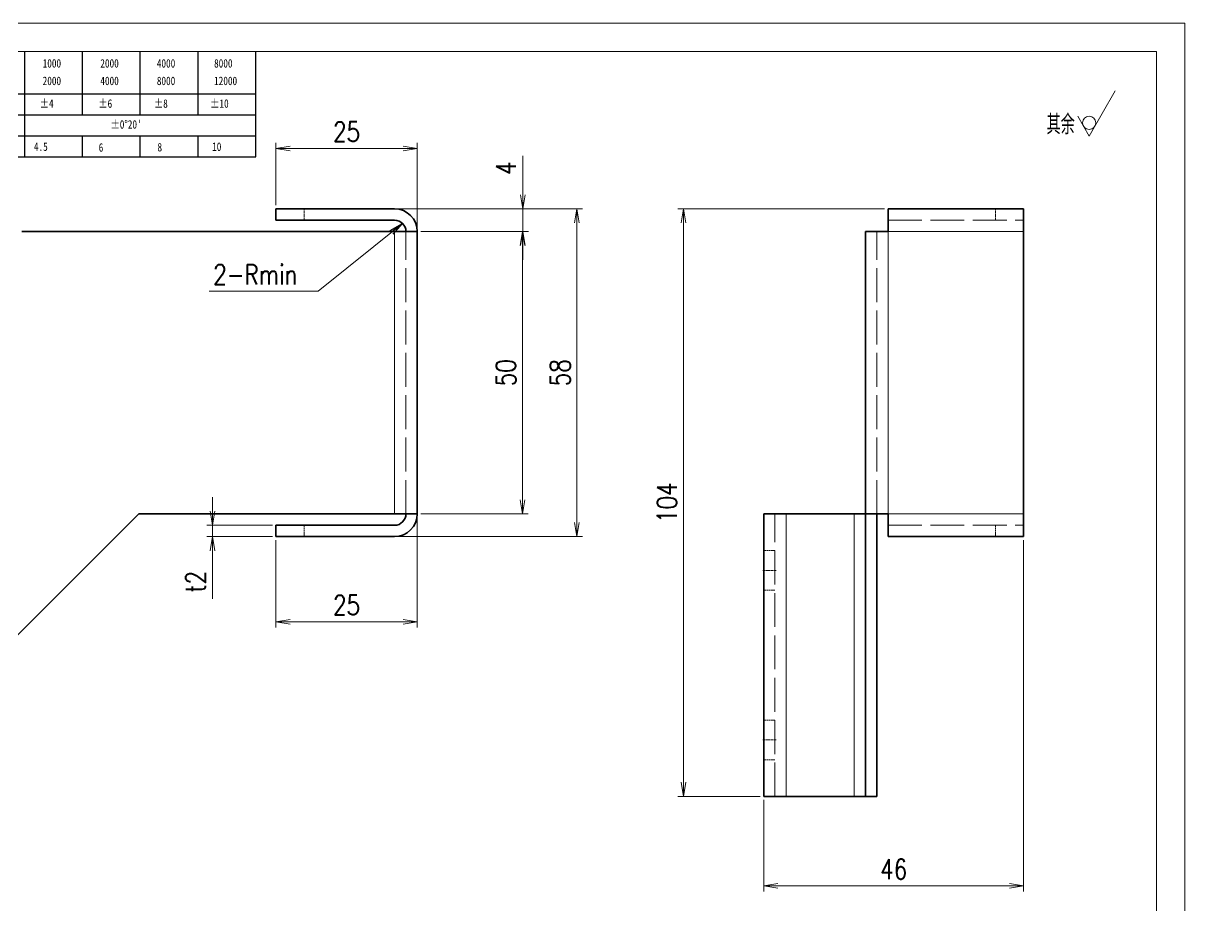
# Model space of a CAD drawing. Header units: millimetres. Extents: x 1333 to 44424, y -42879 to -1037.
# Drawn here: x 39999 to 40204.5, y -2007.3 to -1851.1 of the extents above; entities that cross this region are included whole.
import ezdxf

# ---------------------------------------------------------------- set-up
doc = ezdxf.new("R2010")
doc.units = ezdxf.units.MM
doc.header["$LTSCALE"] = 0.5
for name, pattern in [('AM_ISO02W050x2', [3.75, 3, -0.75]), ('AM_ISO08W050x2', [9, 6, -0.75, 1.5, -0.75]), ('DASHDOT', [18.5, 12, -3, 0.5, -3]), ('DASHED', [15, 12, -3]), ('DOT2', [0.125, 0, -0.125])]:
    doc.linetypes.add(name, pattern=pattern)
for name, color, linetype, lineweight in [('中心线', 2, 'AM_ISO08W050x2', 18), ('图框', 7, 'Continuous', 18), ('标注线', 3, 'Continuous', 18), ('粗实线', 7, 'Continuous', 35), ('虚线', 1, 'AM_ISO02W050x2', 18)]:
    doc.layers.add(name, color=color, linetype=linetype, lineweight=lineweight)
doc.layers.add('图\\M+19E79\\M+195B6\\M+18E9A', color=7, linetype='Continuous')
doc.layers.add('打印-禁用', color=7, linetype='Continuous', lineweight=15, plot=False)
doc.styles.add('DIM', font='romans.shx', dxfattribs={"width": 0.8, "bigfont": 'bigfont.shx'})
doc.styles.add('国标', font='simfang.ttf', dxfattribs={"width": 0.8})
doc.styles.add('机械长仿宋', font='gbenor.shx', dxfattribs={"height": 1, "bigfont": 'gbcbig.shx'})
doc.dimstyles.new('DEH 1-1', dxfattribs={"dimtxt": 3.5, "dimasz": 2.5, "dimexe": 1, "dimexo": 0.625, "dimgap": 1.2, "dimtad": 1, "dimtoh": 1, "dimdsep": 46, "dimtxsty": 'DIM', "dimblk": 'OPEN', "dimcen": 0, "dimclrd": 8, "dimclre": 8, "dimclrt": 2, "dimazin": 2, "dimtfac": 0.5, "dimtmove": 0, "dimatfit": 3, "dimldrblk": 'OPEN', "dimfxl": 0, "dimtolj": 2, "dimlwd": 18, "dimlwe": 18, "dimarcsym": 0})
doc.dimstyles.new('DEH 1-1$0', dxfattribs={"dimtxt": 3.5, "dimasz": 2.5, "dimexe": 1, "dimexo": 0.625, "dimgap": 1.2, "dimtad": 1, "dimzin": 9, "dimdsep": 46, "dimtxsty": 'DIM', "dimblk": 'OPEN', "dimcen": 0, "dimclrd": 8, "dimclre": 8, "dimclrt": 2, "dimazin": 2, "dimtfac": 0.5, "dimtmove": 0, "dimatfit": 3, "dimldrblk": 'OPEN', "dimfxl": 0, "dimtolj": 2, "dimlwd": 18, "dimlwe": 18, "dimarcsym": 0})

# ---------------------------------------------------------------- blocks, each defined once
blk = doc.blocks.new('GZDEH零件A3图框V01版')
at = {"layer": '图\\M+19E79\\M+195B6\\M+18E9A', "color": 9}
for p, q in [((3072.2, -1561.98), (3072.2, -1554.46)), ((3082.42, -1561.98), (3082.42, -1554.46)), ((3092.64, -1561.98), (3092.64, -1554.46)), ((3102.86, -1561.98), (3102.86, -1554.46)), ((3113.09, -1573.08), (3113.09, -1554.46)), ((2996.09, -1561.98), (3113.09, -1561.98)), ((3072.2, -1573.08), (3072.2, -1561.98)), ((3082.42, -1565.68), (3082.42, -1561.98)), ((3092.64, -1565.68), (3092.64, -1561.98)), ((3102.86, -1565.68), (3102.86, -1561.98)), ((2996.09, -1565.68), (3113.09, -1565.68)), ((2996.09, -1569.38), (3113.09, -1569.38)), ((3082.42, -1573.08), (3082.42, -1569.48)), ((3092.64, -1573.08), (3092.64, -1569.38)), ((3102.86, -1573.08), (3102.86, -1569.38)), ((2990.09, -1573.08), (3113.09, -1573.08))]:
    blk.add_line(p, q, dxfattribs=at)
at = {"layer": '图框', "linetype": 'Continuous'}
for p, q in [((3272.49, -1554.46), (2882.49, -1554.46)), ((3272.49, -1832.96), (3272.49, -1554.46))]:
    blk.add_line(p, q, dxfattribs=at)
at = {"layer": '打印-禁用', "linetype": 'Continuous'}
for p, q in [((3277.49, -1549.46), (2857.49, -1549.46)), ((3277.49, -1846.46), (3277.49, -1549.46))]:
    blk.add_line(p, q, dxfattribs=at)
at = {"layer": '图\\M+19E79\\M+195B6\\M+18E9A', "color": 9, "style": '国标', "width": 0.8}
for s, p in [('1000', (3075.36, -1557.31)), ('2000', (3085.57, -1557.31)), ('4000', (3095.57, -1557.31)), ('8000', (3105.7, -1557.31)), ('2000', (3075.36, -1560.41)), ('4000', (3085.57, -1560.41)), ('8000', (3095.57, -1560.41)), ('12000', (3105.7, -1560.41)), ('±4', (3074.85, -1564.42)), ('±6', (3085.22, -1564.42)), ('±8', (3095.06, -1564.42)), ('±10', (3105.02, -1564.42)), ("±0%%D20'", (3087.38, -1568.12)), ('4.5', (3073.82, -1572.05)), ('6', (3085.28, -1572.19)), ('8', (3095.68, -1572.15)), ('10', (3105.36, -1572.06))]:
    blk.add_text(s, height=1.5, dxfattribs=at).set_placement(p)
blk = doc.blocks.new('DEH A3')
at = {"layer": '图框'}
blk.add_blockref('GZDEH零件A3图框V01版', (-2857.49, 1846.46), dxfattribs=at)
blk = doc.blocks.new('FINISHER_NON')
at = {"layer": '标注线'}
for p, q in [((0, 0), (4.62, 8)), ((-2.02, 3.5), (0, 0))]:
    blk.add_line(p, q, dxfattribs=at)
blk.add_circle((0, 2.33), 1.17, dxfattribs=at)
blk = doc.blocks.new('其余不去材料')
at = {"layer": '标注线'}
blk.add_blockref('FINISHER_NON', (0, 0), dxfattribs=at)
at = {"layer": '标注线', "color": 7, "linetype": 'DOT2', "style": '机械长仿宋'}
blk.add_text('其余', height=3.5, dxfattribs=at).set_placement((-7.56, 0.3))
blk = doc.blocks.new('_Open')
at = {"color": 0, "linetype": 'ByBlock', "lineweight": -2}
for p, q in [((-1, 0.167), (0, 0)), ((-1, -0.167), (0, 0)), ((0, 0), (-1, 0))]:
    blk.add_line(p, q, dxfattribs=at)
blk = doc.blocks.new('*D114')
at = {"layer": 'Defpoints', "color": 0, "transparency": 16777216}
for p in [(40068.71, -1937.92), (40043.71, -1941.92), (40043.71, -1956.99)]:
    blk.add_point(p, dxfattribs=at)
at = {"layer": '标注线', "color": 8, "lineweight": 18, "transparency": 16777216}
for p, q in [((40068.71, -1938.54), (40068.71, -1957.99)), ((40043.71, -1942.54), (40043.71, -1957.99)), ((40066.21, -1956.99), (40046.21, -1956.99))]:
    blk.add_line(p, q, dxfattribs=at)
at = {"layer": '标注线', "color": 8, "lineweight": 18, "transparency": 16777216, "xscale": 2.5, "yscale": 2.5, "zscale": 2.5, "rotation": 180}
blk.add_blockref('_Open', (40043.71, -1956.99), dxfattribs=at)
at = {"layer": '标注线', "color": 8, "lineweight": 18, "transparency": 16777216, "xscale": 2.5, "yscale": 2.5, "zscale": 2.5}
blk.add_blockref('_Open', (40068.71, -1956.99), dxfattribs=at)
at = {"layer": '标注线', "color": 2, "transparency": 16777216, "insert": (40056.21, -1954.04), "char_height": 3.5, "attachment_point": 5, "style": 'DIM'}
blk.add_mtext('\\A2;25', dxfattribs=at)
blk = doc.blocks.new('*D125')
at = {"layer": 'Defpoints', "color": 0, "transparency": 16777216}
for p in [(40068.71, -1887.92), (40087.36, -1887.92), (40068.71, -1937.92)]:
    blk.add_point(p, dxfattribs=at)
at = {"layer": '标注线', "color": 8, "lineweight": 18, "transparency": 16777216}
for p, q in [((40069.34, -1887.92), (40088.36, -1887.92)), ((40087.36, -1935.42), (40087.36, -1890.42)), ((40069.34, -1937.92), (40088.36, -1937.92))]:
    blk.add_line(p, q, dxfattribs=at)
at = {"layer": '标注线', "color": 8, "lineweight": 18, "transparency": 16777216, "xscale": 2.5, "yscale": 2.5, "zscale": 2.5}
for p, rotation in [((40087.36, -1887.92), 90), ((40087.36, -1937.92), 270)]:
    blk.add_blockref('_Open', p, dxfattribs=dict(at, rotation=rotation))
at = {"layer": '标注线', "color": 2, "transparency": 16777216, "insert": (40084.41, -1912.92), "char_height": 3.5, "attachment_point": 5, "rotation": 90, "style": 'DIM'}
blk.add_mtext('\\A2;50', dxfattribs=at)
blk = doc.blocks.new('*D126')
at = {"layer": 'Defpoints', "color": 0, "transparency": 16777216}
for p in [(40064.71, -1883.92), (40087.39, -1883.92), (40069.34, -1887.92)]:
    blk.add_point(p, dxfattribs=at)
at = {"layer": '标注线', "color": 8, "lineweight": 18, "transparency": 16777216}
for p, q in [((40087.39, -1881.42), (40087.39, -1874.52)), ((40065.34, -1883.92), (40088.39, -1883.92)), ((40087.39, -1887.92), (40087.39, -1883.92)), ((40069.96, -1887.92), (40088.39, -1887.92)), ((40087.39, -1890.42), (40087.39, -1892.92))]:
    blk.add_line(p, q, dxfattribs=at)
at = {"layer": '标注线', "color": 8, "lineweight": 18, "transparency": 16777216, "xscale": 2.5, "yscale": 2.5, "zscale": 2.5}
for p, rotation in [((40087.39, -1883.92), 270), ((40087.39, -1887.92), 90)]:
    blk.add_blockref('_Open', p, dxfattribs=dict(at, rotation=rotation))
at = {"layer": '标注线', "color": 2, "transparency": 16777216, "insert": (40084.44, -1876.72), "char_height": 3.5, "attachment_point": 5, "rotation": 90, "style": 'DIM'}
blk.add_mtext('\\A2;4', dxfattribs=at)
blk = doc.blocks.new('*D127')
at = {"layer": 'Defpoints', "color": 0, "transparency": 16777216}
for p in [(40064.71, -1883.92), (40064.71, -1941.92), (40096.96, -1941.92)]:
    blk.add_point(p, dxfattribs=at)
at = {"layer": '标注线', "color": 8, "lineweight": 18, "transparency": 16777216}
for p, q in [((40065.34, -1883.92), (40097.96, -1883.92)), ((40096.96, -1886.42), (40096.96, -1939.42)), ((40065.34, -1941.92), (40097.96, -1941.92))]:
    blk.add_line(p, q, dxfattribs=at)
at = {"layer": '标注线', "color": 8, "lineweight": 18, "transparency": 16777216, "xscale": 2.5, "yscale": 2.5, "zscale": 2.5}
for p, rotation in [((40096.96, -1883.92), 90), ((40096.96, -1941.92), 270)]:
    blk.add_blockref('_Open', p, dxfattribs=dict(at, rotation=rotation))
at = {"layer": '标注线', "color": 2, "transparency": 16777216, "insert": (40094.01, -1912.92), "char_height": 3.5, "attachment_point": 5, "rotation": 90, "style": 'DIM'}
blk.add_mtext('\\A2;58', dxfattribs=at)
blk = doc.blocks.new('*D128')
at = {"layer": 'Defpoints', "color": 0, "transparency": 16777216}
for p in [(40043.71, -1939.92), (40032.47, -1941.92), (40043.71, -1941.92)]:
    blk.add_point(p, dxfattribs=at)
at = {"layer": '标注线', "color": 8, "lineweight": 18, "transparency": 16777216}
for p, q in [((40032.47, -1937.42), (40032.47, -1934.92)), ((40043.09, -1939.92), (40031.47, -1939.92)), ((40032.47, -1939.92), (40032.47, -1941.92)), ((40043.09, -1941.92), (40031.47, -1941.92)), ((40032.47, -1944.42), (40032.47, -1952.92))]:
    blk.add_line(p, q, dxfattribs=at)
at = {"layer": '标注线', "color": 8, "lineweight": 18, "transparency": 16777216, "xscale": 2.5, "yscale": 2.5, "zscale": 2.5}
for p, rotation in [((40032.47, -1939.92), 270), ((40032.47, -1941.92), 90)]:
    blk.add_blockref('_Open', p, dxfattribs=dict(at, rotation=rotation))
at = {"layer": '标注线', "color": 2, "transparency": 16777216, "insert": (40029.52, -1949.92), "char_height": 3.5, "attachment_point": 5, "rotation": 90, "style": 'DIM'}
blk.add_mtext('\\A2;t2', dxfattribs=at)
blk = doc.blocks.new('*D129')
at = {"layer": 'Defpoints', "color": 0, "transparency": 16777216}
for p in [(40068.71, -1873.21), (40043.71, -1883.92), (40068.71, -1887.92)]:
    blk.add_point(p, dxfattribs=at)
at = {"layer": '标注线', "color": 8, "lineweight": 18, "transparency": 16777216}
for p, q in [((40043.71, -1883.29), (40043.71, -1872.21)), ((40068.71, -1887.29), (40068.71, -1872.21)), ((40046.21, -1873.21), (40066.21, -1873.21))]:
    blk.add_line(p, q, dxfattribs=at)
at = {"layer": '标注线', "color": 8, "lineweight": 18, "transparency": 16777216, "xscale": 2.5, "yscale": 2.5, "zscale": 2.5, "rotation": 180}
blk.add_blockref('_Open', (40043.71, -1873.21), dxfattribs=at)
at = {"layer": '标注线', "color": 8, "lineweight": 18, "transparency": 16777216, "xscale": 2.5, "yscale": 2.5, "zscale": 2.5}
blk.add_blockref('_Open', (40068.71, -1873.21), dxfattribs=at)
at = {"layer": '标注线', "color": 2, "transparency": 16777216, "insert": (40056.21, -1870.26), "char_height": 3.5, "attachment_point": 5, "style": 'DIM'}
blk.add_mtext('\\A2;25', dxfattribs=at)
blk = doc.blocks.new('*D137')
at = {"layer": 'Defpoints', "color": 0, "transparency": 16777216}
for p in [(40152.03, -1883.92), (40115.86, -1987.92), (40130.03, -1987.92)]:
    blk.add_point(p, dxfattribs=at)
at = {"layer": '标注线', "color": 8, "lineweight": 18, "transparency": 16777216}
for p, q in [((40151.4, -1883.92), (40114.86, -1883.92)), ((40115.86, -1886.42), (40115.86, -1985.42)), ((40129.4, -1987.92), (40114.86, -1987.92))]:
    blk.add_line(p, q, dxfattribs=at)
at = {"layer": '标注线', "color": 8, "lineweight": 18, "transparency": 16777216, "xscale": 2.5, "yscale": 2.5, "zscale": 2.5}
for p, rotation in [((40115.86, -1883.92), 90), ((40115.86, -1987.92), 270)]:
    blk.add_blockref('_Open', p, dxfattribs=dict(at, rotation=rotation))
at = {"layer": '标注线', "color": 2, "transparency": 16777216, "insert": (40112.91, -1935.92), "char_height": 3.5, "attachment_point": 5, "rotation": 90, "style": 'DIM'}
blk.add_mtext('\\A2;104', dxfattribs=at)
blk = doc.blocks.new('*D138')
at = {"layer": 'Defpoints', "color": 0, "transparency": 16777216}
for p in [(40176.03, -1941.92), (40130.03, -1987.92), (40130.03, -2003.75)]:
    blk.add_point(p, dxfattribs=at)
at = {"layer": '标注线', "color": 8, "lineweight": 18, "transparency": 16777216}
for p, q in [((40176.03, -1942.54), (40176.03, -2004.75)), ((40130.03, -1988.54), (40130.03, -2004.75)), ((40173.53, -2003.75), (40132.53, -2003.75))]:
    blk.add_line(p, q, dxfattribs=at)
at = {"layer": '标注线', "color": 8, "lineweight": 18, "transparency": 16777216, "xscale": 2.5, "yscale": 2.5, "zscale": 2.5, "rotation": 180}
blk.add_blockref('_Open', (40130.03, -2003.75), dxfattribs=at)
at = {"layer": '标注线', "color": 8, "lineweight": 18, "transparency": 16777216, "xscale": 2.5, "yscale": 2.5, "zscale": 2.5}
blk.add_blockref('_Open', (40176.03, -2003.75), dxfattribs=at)
at = {"layer": '标注线', "color": 2, "transparency": 16777216, "insert": (40153.03, -2000.8), "char_height": 3.5, "attachment_point": 5, "style": 'DIM'}
blk.add_mtext('\\A2;46', dxfattribs=at)

msp = doc.modelspace()

# ---------------------------------------------------------------- linework, layer by layer
at = {"color": 7, "lineweight": 13}
for p, q in [((40064.712, -1937.916), (40064.712, -1887.916)), ((40152.029, -1887.916), (40176.029, -1887.916)), ((40152.029, -1937.916), (40152.029, -1887.916)), ((40134.029, -1987.916), (40134.029, -1937.916)), ((40146.029, -1987.916), (40146.029, -1937.916)), ((40176.029, -1937.916), (40152.029, -1937.916))]:
    msp.add_line(p, q, dxfattribs=at)
at = {"layer": '中心线', "linetype": 'DASHDOT', "lineweight": 13, "ltscale": 0.060015}
for p, q in [((40132.229, -1947.916), (40129.829, -1947.916)), ((40132.229, -1977.916), (40129.829, -1977.916))]:
    msp.add_line(p, q, dxfattribs=at)
at = {"layer": '粗实线', "lineweight": 35}
for p, q in [((40043.712, -1883.916), (40064.712, -1883.916)), ((40152.029, -1883.916), (40176.029, -1883.916)), ((40043.712, -1885.916), (40064.712, -1885.916)), ((39998.712, -1887.916), (40064.712, -1887.916)), ((40068.712, -1937.916), (40068.712, -1887.916)), ((40148.029, -1937.916), (40148.029, -1887.916)), ((40176.029, -1937.916), (40176.029, -1887.916)), ((40019.423, -1937.916), (39969.423, -1987.916)), ((40064.712, -1937.916), (40019.423, -1937.916)), ((40130.029, -1987.916), (40130.029, -1937.916)), ((40148.029, -1937.916), (40148.029, -1987.916)), ((40150.029, -1937.916), (40150.029, -1987.916)), ((40064.712, -1939.916), (40043.712, -1939.916)), ((40043.712, -1941.916), (40064.712, -1941.916)), ((40176.029, -1941.916), (40152.029, -1941.916))]:
    msp.add_line(p, q, dxfattribs=at)
at = {"layer": '粗实线', "lineweight": 35, "ltscale": 0.05}
for p, q in [((40043.712, -1885.916), (40043.712, -1883.916)), ((40148.029, -1937.916), (40146.029, -1937.916)), ((40043.712, -1939.916), (40043.712, -1941.916)), ((40148.029, -1987.916), (40146.029, -1987.916)), ((40150.029, -1987.916), (40148.029, -1987.916))]:
    msp.add_line(p, q, dxfattribs=at)
at = {"layer": '粗实线', "lineweight": 35, "ltscale": 0.1}
for p, q in [((40152.029, -1887.916), (40152.029, -1883.916)), ((40176.029, -1887.916), (40176.029, -1883.916)), ((40068.712, -1887.916), (40064.712, -1887.916)), ((40152.029, -1887.916), (40148.029, -1887.916)), ((40068.712, -1937.916), (40064.712, -1937.916)), ((40134.029, -1937.916), (40130.029, -1937.916)), ((40152.029, -1937.916), (40148.029, -1937.916)), ((40152.029, -1941.916), (40152.029, -1937.916)), ((40176.029, -1941.916), (40176.029, -1937.916)), ((40134.029, -1987.916), (40130.029, -1987.916))]:
    msp.add_line(p, q, dxfattribs=at)
at = {"layer": '粗实线', "lineweight": 35, "ltscale": 0.3}
for p, q in [((40134.029, -1937.916), (40146.029, -1937.916)), ((40134.029, -1987.916), (40146.029, -1987.916))]:
    msp.add_line(p, q, dxfattribs=at)
at = {"layer": '粗实线', "lineweight": 35}
for centre, radius, start, end in [((40064.712, -1887.916), 4, 0, 90), ((40064.712, -1887.916), 2, 0, 90), ((40064.712, -1937.916), 4, 270, 0), ((40064.712, -1937.916), 2, 270, 0)]:
    msp.add_arc(centre, radius, start, end, dxfattribs=at)
at = {"layer": '虚线', "linetype": 'DASHED', "lineweight": 13, "ltscale": 0.05}
for p, q in [((40048.712, -1883.916), (40048.712, -1885.916)), ((40171.029, -1883.916), (40171.029, -1885.916)), ((40048.712, -1939.916), (40048.712, -1941.916)), ((40171.029, -1939.916), (40171.029, -1941.916)), ((40132.029, -1944.416), (40130.029, -1944.416)), ((40132.029, -1951.416), (40130.029, -1951.416)), ((40132.029, -1974.416), (40130.029, -1974.416)), ((40132.029, -1981.416), (40130.029, -1981.416))]:
    msp.add_line(p, q, dxfattribs=at)
at = {"layer": '虚线', "linetype": 'DASHED', "lineweight": 13}
for p, q in [((40152.029, -1885.916), (40176.029, -1885.916)), ((40064.712, -1937.916), (40064.712, -1887.916)), ((40066.712, -1937.916), (40066.712, -1887.916)), ((40150.029, -1937.916), (40150.029, -1887.916)), ((40152.029, -1937.916), (40152.029, -1887.916)), ((40152.029, -1887.916), (40176.029, -1887.916)), ((40132.029, -1987.916), (40132.029, -1937.916)), ((40134.029, -1987.916), (40134.029, -1937.916)), ((40146.029, -1987.916), (40146.029, -1937.916)), ((40152.029, -1937.916), (40176.029, -1937.916)), ((40152.029, -1939.916), (40176.029, -1939.916))]:
    msp.add_line(p, q, dxfattribs=at)

# ---------------------------------------------------------------- block references
at = {"layer": '图框'}
msp.add_blockref('DEH A3', (39784.549, -2148.061), dxfattribs=at)
at = {"layer": '标注线'}
msp.add_blockref('其余不去材料', (40187.63, -1871.025), dxfattribs=at)

# ---------------------------------------------------------------- texts
at = {"layer": '标注线', "color": 2, "insert": (40047.496, -1897.286), "char_height": 3.5, "attachment_point": 9, "style": 'DIM'}
msp.add_mtext('\\A2;2-Rmin', dxfattribs=at)

# ---------------------------------------------------------------- dimensions: what is measured, and where the dimension line sits
at = {"layer": '标注线'}
for base, p1, p2, picture, middle in [((40068.712, -1873.207), (40043.712, -1883.916), (40068.712, -1887.916), '*D129', (40056.212, -1870.257)), ((40043.712, -1956.988), (40068.712, -1937.916), (40043.712, -1941.916), '*D114', (40056.212, -1954.038)), ((40130.029, -2003.754), (40176.029, -1941.916), (40130.029, -1987.916), '*D138', (40153.029, -2000.804))]:
    dim = msp.add_linear_dim(base=base, p1=p1, p2=p2, dimstyle='DEH 1-1$0', dxfattribs=at)
    dim.commit()
    dim.dimension.update_dxf_attribs({"geometry": picture, "text_midpoint": middle})
for base, p1, p2, picture, middle in [((40087.393, -1883.916), (40069.337, -1887.916), (40064.712, -1883.916), '*D126', (40084.443, -1876.716)), ((40096.956, -1941.916), (40064.712, -1883.916), (40064.712, -1941.916), '*D127', (40094.006, -1912.916)), ((40115.864, -1987.916), (40152.029, -1883.916), (40130.029, -1987.916), '*D137', (40112.914, -1935.916)), ((40087.356, -1887.916), (40068.712, -1937.916), (40068.712, -1887.916), '*D125', (40084.406, -1912.916))]:
    dim = msp.add_linear_dim(base=base, p1=p1, p2=p2, angle=90, dimstyle='DEH 1-1$0', dxfattribs=at)
    dim.commit()
    dim.dimension.update_dxf_attribs({"geometry": picture, "text_midpoint": middle})
dim = msp.add_linear_dim(base=(40032.473, -1941.916), p1=(40043.712, -1939.916), p2=(40043.712, -1941.916), angle=90, text='t<>', dimstyle='DEH 1-1$0', dxfattribs=at)
dim.commit()
dim.dimension.update_dxf_attribs({"geometry": '*D128', "text_midpoint": (40029.523, -1949.916)})

# ---------------------------------------------------------------- leaders
at = {"layer": '标注线', "annotation_type": 0, "has_hookline": 1, "hookline_direction": 1, "text_width": 15.6}
msp.add_leader([(40066.126, -1886.502), (40051.196, -1898.486), (40048.696, -1898.486)], dimstyle='DEH 1-1', override={"dimgap": 1.2, "dimtad": 1}, dxfattribs=at)

doc.saveas('drawing.dxf')
